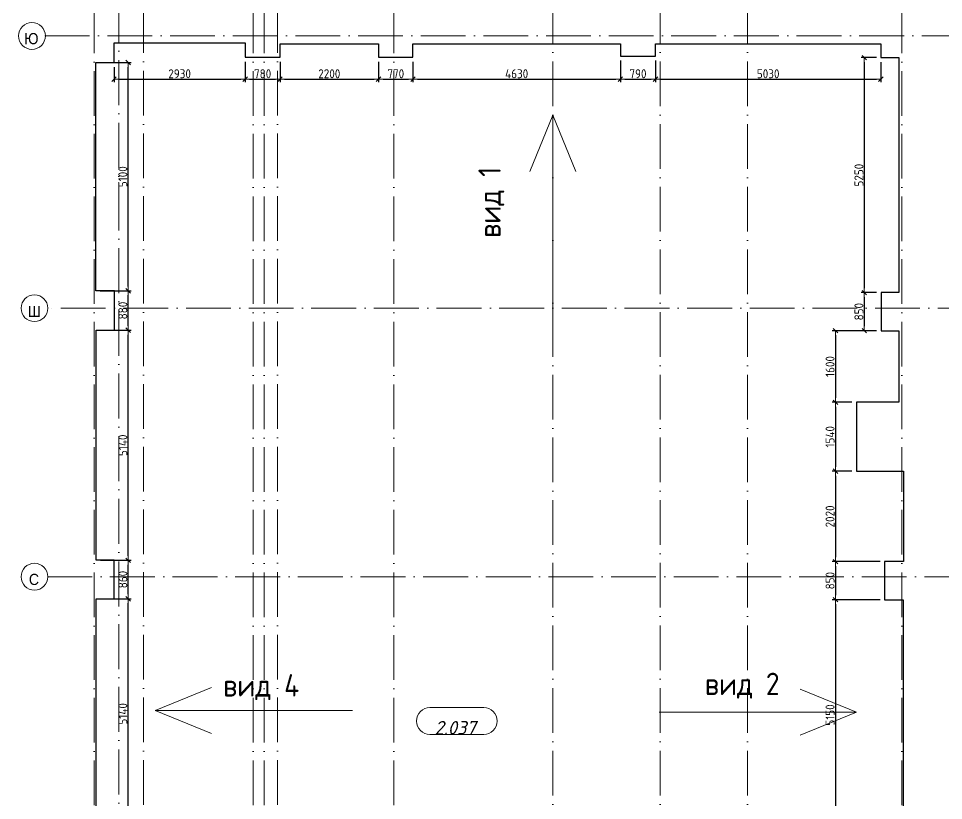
# Model space of a CAD drawing. Header units: millimetres. Extents: x 209 to 1046824, y -248937 to 510758.
# Drawn here: x 19656 to 40326, y -153995 to -136525 of the extents above; entities that cross this region are included whole.
import ezdxf

# ---------------------------------------------------------------- set-up
doc = ezdxf.new("R2010")
doc.units = ezdxf.units.MM
doc.linetypes.add('50_200_ШТРИХ_1Т_ш5_п1_п1_', pattern=[1400, 1000, -200, 0, -200])
for name, color, linetype, lineweight, true_color in [('A-AREA-IDEN-1', 7, 'Continuous', 9, 0xaaaaaa), ('Оси-1', 7, 'Continuous', 20, 0xaaaaaa), ('Оси-2', 7, 'Continuous', 9, 0xaaaaaa), ('Оси-3', 7, '50_200_ШТРИХ_1Т_ш5_п1_п1_', 9, 0xaaaaaa)]:
    doc.layers.add(name, color=color, linetype=linetype, lineweight=lineweight, true_color=true_color)
doc.layers.add('Основные линии', color=7, linetype='Continuous', lineweight=30)
doc.layers.add('Размеры', color=7, linetype='Continuous', lineweight=15)
doc.styles.add('Arial', font='arial.ttf', dxfattribs={"width": 0.9, "height": 500})
doc.styles.add('ISOCPEUR_I', font='isocpeui.ttf', dxfattribs={"height": 300})
doc.styles.add('СПДС', font='isocpeur.ttf', dxfattribs={"width": 0.9})
doc.dimstyles.new('Размера А3', dxfattribs={"dimtxt": 200, "dimasz": 100, "dimexe": 70, "dimexo": 100, "dimgap": 20, "dimtad": 1, "dimdec": 0, "dimrnd": 10, "dimzin": 0, "dimdsep": 46, "dimtxsty": 'СПДС', "dimblk": 'ARROWHEAD_6', "dimcen": 1, "dimclrd": 256, "dimclre": 256, "dimclrt": 256, "dimazin": 0, "dimtfac": 1, "dimtdec": 0, "dimtmove": 2, "dimatfit": 3, "dimfxl": 1, "dimtolj": 1, "dimtzin": 0, "dimarcsym": 0})

# ---------------------------------------------------------------- blocks, each defined once
blk = doc.blocks.new('Ось сетки - Круг_Ø6_00__ISO-2_5_0_9K_-17386508-АИ_План этажа Радиаторы_2')
at = {"layer": 'Оси-1'}
blk.add_circle((0, 0), 3, dxfattribs=at)
blk = doc.blocks.new('AAR_СКБ_Марка_помещения_1_5 ммп - Номер-27962133-АИ_План этажа Радиаторы_2')
at = {"layer": 'A-AREA-IDEN-1'}
for p, q in [((-2.99, 3), (3.01, 3)), ((-2.99, 0), (3.01, 0))]:
    blk.add_line(p, q, dxfattribs=at)
for centre, start, end in [((-2.99, 1.5), 90, 270), ((3.01, 1.5), 270, 90)]:
    blk.add_arc(centre, 1.5, start, end, dxfattribs=at)
blk = doc.blocks.new('ARROWHEAD_6')
at = {"color": 0, "linetype": 'Continuous'}
for p, q in [((0, 0), (-1, 0)), ((-0.5, -0.5), (0.5, 0.5))]:
    blk.add_line(p, q, dxfattribs=at)
blk = doc.blocks.new('*D2127')
at = {"layer": 'Defpoints', "color": 0, "lineweight": 30, "transparency": 16777216}
for p in [(21391, -149489), (22107, -149489), (21391, -154629)]:
    blk.add_point(p, dxfattribs=at)
at = {"layer": 'Размеры', "lineweight": -2, "transparency": 16777216}
for p, q in [((21491, -149489), (22177, -149489)), ((22107, -154529), (22107, -149589)), ((21491, -154629), (22177, -154629))]:
    blk.add_line(p, q, dxfattribs=at)
at = {"layer": 'Размеры', "lineweight": -2, "transparency": 16777216, "xscale": 100, "yscale": 100, "zscale": 100}
for p, rotation in [((22107, -149489), 90), ((22107, -154629), 270)]:
    blk.add_blockref('ARROWHEAD_6', p, dxfattribs=dict(at, rotation=rotation))
at = {"layer": 'Размеры', "transparency": 16777216, "insert": (21987, -152059), "char_height": 200, "attachment_point": 5, "rotation": 90, "style": 'СПДС'}
blk.add_mtext('\\A1;5140', dxfattribs=at)
blk = doc.blocks.new('*D2128')
at = {"layer": 'Defpoints', "color": 0, "lineweight": 30, "transparency": 16777216}
for p in [(21791, -148629), (22107, -148629), (21791, -149489)]:
    blk.add_point(p, dxfattribs=at)
at = {"layer": 'Размеры', "lineweight": -2, "transparency": 16777216}
for p, q in [((21891, -148629), (22177, -148629)), ((22107, -149389), (22107, -148729)), ((21891, -149489), (22177, -149489))]:
    blk.add_line(p, q, dxfattribs=at)
at = {"layer": 'Размеры', "lineweight": -2, "transparency": 16777216, "xscale": 100, "yscale": 100, "zscale": 100}
for p, rotation in [((22107, -148629), 90), ((22107, -149489), 270)]:
    blk.add_blockref('ARROWHEAD_6', p, dxfattribs=dict(at, rotation=rotation))
at = {"layer": 'Размеры', "transparency": 16777216, "insert": (21987, -149059), "char_height": 200, "attachment_point": 5, "rotation": 90, "style": 'СПДС'}
blk.add_mtext('\\A1;860', dxfattribs=at)
blk = doc.blocks.new('*D2129')
at = {"layer": 'Defpoints', "color": 0, "lineweight": 30, "transparency": 16777216}
for p in [(21391, -143489), (22107, -143489), (21391, -148629)]:
    blk.add_point(p, dxfattribs=at)
at = {"layer": 'Размеры', "lineweight": -2, "transparency": 16777216}
for p, q in [((21491, -143489), (22177, -143489)), ((22107, -148529), (22107, -143589)), ((21491, -148629), (22177, -148629))]:
    blk.add_line(p, q, dxfattribs=at)
at = {"layer": 'Размеры', "lineweight": -2, "transparency": 16777216, "xscale": 100, "yscale": 100, "zscale": 100}
for p, rotation in [((22107, -143489), 90), ((22107, -148629), 270)]:
    blk.add_blockref('ARROWHEAD_6', p, dxfattribs=dict(at, rotation=rotation))
at = {"layer": 'Размеры', "transparency": 16777216, "insert": (21987, -146059), "char_height": 200, "attachment_point": 5, "rotation": 90, "style": 'СПДС'}
blk.add_mtext('\\A1;5140', dxfattribs=at)
blk = doc.blocks.new('*D2130')
at = {"layer": 'Defpoints', "color": 0, "lineweight": 30, "transparency": 16777216}
for p in [(21801, -142609), (22107, -142609), (21801, -143489)]:
    blk.add_point(p, dxfattribs=at)
at = {"layer": 'Размеры', "lineweight": -2, "transparency": 16777216}
for p, q in [((21901, -142609), (22177, -142609)), ((22107, -143389), (22107, -142709)), ((21901, -143489), (22177, -143489))]:
    blk.add_line(p, q, dxfattribs=at)
at = {"layer": 'Размеры', "lineweight": -2, "transparency": 16777216, "xscale": 100, "yscale": 100, "zscale": 100}
for p, rotation in [((22107, -142609), 90), ((22107, -143489), 270)]:
    blk.add_blockref('ARROWHEAD_6', p, dxfattribs=dict(at, rotation=rotation))
at = {"layer": 'Размеры', "transparency": 16777216, "insert": (21987, -143049), "char_height": 200, "attachment_point": 5, "rotation": 90, "style": 'СПДС'}
blk.add_mtext('\\A1;880', dxfattribs=at)
blk = doc.blocks.new('*D2131')
at = {"layer": 'Defpoints', "color": 0, "lineweight": 30, "transparency": 16777216}
for p in [(21381, -137509), (22107, -137509), (21381, -142609)]:
    blk.add_point(p, dxfattribs=at)
at = {"layer": 'Размеры', "lineweight": -2, "transparency": 16777216}
for p, q in [((21481, -137509), (22177, -137509)), ((22107, -142509), (22107, -137609)), ((21481, -142609), (22177, -142609))]:
    blk.add_line(p, q, dxfattribs=at)
at = {"layer": 'Размеры', "lineweight": -2, "transparency": 16777216, "xscale": 100, "yscale": 100, "zscale": 100}
for p, rotation in [((22107, -137509), 90), ((22107, -142609), 270)]:
    blk.add_blockref('ARROWHEAD_6', p, dxfattribs=dict(at, rotation=rotation))
at = {"layer": 'Размеры', "transparency": 16777216, "insert": (21987, -140059), "char_height": 200, "attachment_point": 5, "rotation": 90, "style": 'СПДС'}
blk.add_mtext('\\A1;5100', dxfattribs=at)
blk = doc.blocks.new('*D2132')
at = {"layer": 'Defpoints', "color": 0, "lineweight": 30, "transparency": 16777216}
for p in [(24721, -137389), (21791, -137509), (24721, -137879)]:
    blk.add_point(p, dxfattribs=at)
at = {"layer": 'Размеры', "lineweight": -2, "transparency": 16777216}
for p, q in [((21791, -137609), (21791, -137949)), ((24721, -137489), (24721, -137949)), ((21891, -137879), (24621, -137879))]:
    blk.add_line(p, q, dxfattribs=at)
at = {"layer": 'Размеры', "lineweight": -2, "transparency": 16777216, "xscale": 100, "yscale": 100, "zscale": 100, "rotation": 180}
blk.add_blockref('ARROWHEAD_6', (21791, -137879), dxfattribs=at)
at = {"layer": 'Размеры', "lineweight": -2, "transparency": 16777216, "xscale": 100, "yscale": 100, "zscale": 100}
blk.add_blockref('ARROWHEAD_6', (24721, -137879), dxfattribs=at)
at = {"layer": 'Размеры', "transparency": 16777216, "insert": (23256, -137759), "char_height": 200, "attachment_point": 5, "style": 'СПДС'}
blk.add_mtext('\\A1;2930', dxfattribs=at)
blk = doc.blocks.new('*D2133')
at = {"layer": 'Defpoints', "color": 0, "lineweight": 30, "transparency": 16777216}
for p in [(24721, -137389), (25501, -137389), (25501, -137879)]:
    blk.add_point(p, dxfattribs=at)
at = {"layer": 'Размеры', "lineweight": -2, "transparency": 16777216}
for p, q in [((24721, -137489), (24721, -137949)), ((25501, -137489), (25501, -137949)), ((24821, -137879), (25401, -137879))]:
    blk.add_line(p, q, dxfattribs=at)
at = {"layer": 'Размеры', "lineweight": -2, "transparency": 16777216, "xscale": 100, "yscale": 100, "zscale": 100, "rotation": 180}
blk.add_blockref('ARROWHEAD_6', (24721, -137879), dxfattribs=at)
at = {"layer": 'Размеры', "lineweight": -2, "transparency": 16777216, "xscale": 100, "yscale": 100, "zscale": 100}
blk.add_blockref('ARROWHEAD_6', (25501, -137879), dxfattribs=at)
at = {"layer": 'Размеры', "transparency": 16777216, "insert": (25111, -137759), "char_height": 200, "attachment_point": 5, "style": 'СПДС'}
blk.add_mtext('\\A1;780', dxfattribs=at)
blk = doc.blocks.new('*D2134')
at = {"layer": 'Defpoints', "color": 0, "lineweight": 30, "transparency": 16777216}
for p in [(25501, -137389), (27701, -137389), (27701, -137879)]:
    blk.add_point(p, dxfattribs=at)
at = {"layer": 'Размеры', "lineweight": -2, "transparency": 16777216}
for p, q in [((25501, -137489), (25501, -137949)), ((27701, -137489), (27701, -137949)), ((25601, -137879), (27601, -137879))]:
    blk.add_line(p, q, dxfattribs=at)
at = {"layer": 'Размеры', "lineweight": -2, "transparency": 16777216, "xscale": 100, "yscale": 100, "zscale": 100, "rotation": 180}
blk.add_blockref('ARROWHEAD_6', (25501, -137879), dxfattribs=at)
at = {"layer": 'Размеры', "lineweight": -2, "transparency": 16777216, "xscale": 100, "yscale": 100, "zscale": 100}
blk.add_blockref('ARROWHEAD_6', (27701, -137879), dxfattribs=at)
at = {"layer": 'Размеры', "transparency": 16777216, "insert": (26601, -137759), "char_height": 200, "attachment_point": 5, "style": 'СПДС'}
blk.add_mtext('\\A1;2200', dxfattribs=at)
blk = doc.blocks.new('*D2135')
at = {"layer": 'Defpoints', "color": 0, "lineweight": 30, "transparency": 16777216}
for p in [(28471, -137389), (27701, -137879), (28471, -137879)]:
    blk.add_point(p, dxfattribs=at)
at = {"layer": 'Размеры', "lineweight": -2, "transparency": 16777216}
for p, q in [((28471, -137489), (28471, -137949)), ((27701, -137779), (27701, -137809)), ((27801, -137879), (28371, -137879))]:
    blk.add_line(p, q, dxfattribs=at)
at = {"layer": 'Размеры', "lineweight": -2, "transparency": 16777216, "xscale": 100, "yscale": 100, "zscale": 100, "rotation": 180}
blk.add_blockref('ARROWHEAD_6', (27701, -137879), dxfattribs=at)
at = {"layer": 'Размеры', "lineweight": -2, "transparency": 16777216, "xscale": 100, "yscale": 100, "zscale": 100}
blk.add_blockref('ARROWHEAD_6', (28471, -137879), dxfattribs=at)
at = {"layer": 'Размеры', "transparency": 16777216, "insert": (28086, -137759), "char_height": 200, "attachment_point": 5, "style": 'СПДС'}
blk.add_mtext('\\A1;770', dxfattribs=at)
blk = doc.blocks.new('*D2136')
at = {"layer": 'Defpoints', "color": 0, "lineweight": 30, "transparency": 16777216}
for p in [(28471, -137389), (33105, -137365), (33105, -137879)]:
    blk.add_point(p, dxfattribs=at)
at = {"layer": 'Размеры', "lineweight": -2, "transparency": 16777216}
for p, q in [((28471, -137489), (28471, -137949)), ((33105, -137465), (33105, -137949)), ((28571, -137879), (33005, -137879))]:
    blk.add_line(p, q, dxfattribs=at)
at = {"layer": 'Размеры', "lineweight": -2, "transparency": 16777216, "xscale": 100, "yscale": 100, "zscale": 100, "rotation": 180}
blk.add_blockref('ARROWHEAD_6', (28471, -137879), dxfattribs=at)
at = {"layer": 'Размеры', "lineweight": -2, "transparency": 16777216, "xscale": 100, "yscale": 100, "zscale": 100}
blk.add_blockref('ARROWHEAD_6', (33105, -137879), dxfattribs=at)
at = {"layer": 'Размеры', "transparency": 16777216, "insert": (30788, -137759), "char_height": 200, "attachment_point": 5, "style": 'СПДС'}
blk.add_mtext('\\A1;4630', dxfattribs=at)
blk = doc.blocks.new('*D2137')
at = {"layer": 'Defpoints', "color": 0, "lineweight": 30, "transparency": 16777216}
for p in [(33105, -137365), (33891, -137365), (33891, -137879)]:
    blk.add_point(p, dxfattribs=at)
at = {"layer": 'Размеры', "lineweight": -2, "transparency": 16777216}
for p, q in [((33105, -137465), (33105, -137949)), ((33891, -137465), (33891, -137949)), ((33205, -137879), (33791, -137879))]:
    blk.add_line(p, q, dxfattribs=at)
at = {"layer": 'Размеры', "lineweight": -2, "transparency": 16777216, "xscale": 100, "yscale": 100, "zscale": 100, "rotation": 180}
blk.add_blockref('ARROWHEAD_6', (33105, -137879), dxfattribs=at)
at = {"layer": 'Размеры', "lineweight": -2, "transparency": 16777216, "xscale": 100, "yscale": 100, "zscale": 100}
blk.add_blockref('ARROWHEAD_6', (33891, -137879), dxfattribs=at)
at = {"layer": 'Размеры', "transparency": 16777216, "insert": (33498, -137759), "char_height": 200, "attachment_point": 5, "style": 'СПДС'}
blk.add_mtext('\\A1;790', dxfattribs=at)
blk = doc.blocks.new('*D2138')
at = {"layer": 'Defpoints', "color": 0, "lineweight": 30, "transparency": 16777216}
for p in [(33891, -137365), (38925, -137399), (38925, -137879)]:
    blk.add_point(p, dxfattribs=at)
at = {"layer": 'Размеры', "lineweight": -2, "transparency": 16777216}
for p, q in [((33891, -137465), (33891, -137949)), ((38925, -137499), (38925, -137949)), ((33991, -137879), (38825, -137879))]:
    blk.add_line(p, q, dxfattribs=at)
at = {"layer": 'Размеры', "lineweight": -2, "transparency": 16777216, "xscale": 100, "yscale": 100, "zscale": 100, "rotation": 180}
blk.add_blockref('ARROWHEAD_6', (33891, -137879), dxfattribs=at)
at = {"layer": 'Размеры', "lineweight": -2, "transparency": 16777216, "xscale": 100, "yscale": 100, "zscale": 100}
blk.add_blockref('ARROWHEAD_6', (38925, -137879), dxfattribs=at)
at = {"layer": 'Размеры', "transparency": 16777216, "insert": (36408, -137759), "char_height": 200, "attachment_point": 5, "style": 'СПДС'}
blk.add_mtext('\\A1;5030', dxfattribs=at)
blk = doc.blocks.new('*D2139')
at = {"layer": 'Defpoints', "color": 0, "lineweight": 30, "transparency": 16777216}
for p in [(38925, -137399), (38556, -142649), (38931, -142649)]:
    blk.add_point(p, dxfattribs=at)
at = {"layer": 'Размеры', "lineweight": -2, "transparency": 16777216}
for p, q in [((38825, -137399), (38486, -137399)), ((38556, -137499), (38556, -142549)), ((38831, -142649), (38486, -142649))]:
    blk.add_line(p, q, dxfattribs=at)
at = {"layer": 'Размеры', "lineweight": -2, "transparency": 16777216, "xscale": 100, "yscale": 100, "zscale": 100}
for p, rotation in [((38556, -137399), 90), ((38556, -142649), 270)]:
    blk.add_blockref('ARROWHEAD_6', p, dxfattribs=dict(at, rotation=rotation))
at = {"layer": 'Размеры', "transparency": 16777216, "insert": (38436, -140024), "char_height": 200, "attachment_point": 5, "rotation": 90, "style": 'СПДС'}
blk.add_mtext('\\A1;5250', dxfattribs=at)
blk = doc.blocks.new('*D2140')
at = {"layer": 'Defpoints', "color": 0, "lineweight": 30, "transparency": 16777216}
for p in [(38931, -142649), (38556, -143499), (38931, -143499)]:
    blk.add_point(p, dxfattribs=at)
at = {"layer": 'Размеры', "lineweight": -2, "transparency": 16777216}
for p, q in [((38831, -142649), (38486, -142649)), ((38556, -142749), (38556, -143399)), ((38831, -143499), (38486, -143499))]:
    blk.add_line(p, q, dxfattribs=at)
at = {"layer": 'Размеры', "lineweight": -2, "transparency": 16777216, "xscale": 100, "yscale": 100, "zscale": 100}
for p, rotation in [((38556, -142649), 90), ((38556, -143499), 270)]:
    blk.add_blockref('ARROWHEAD_6', p, dxfattribs=dict(at, rotation=rotation))
at = {"layer": 'Размеры', "transparency": 16777216, "insert": (38436, -143074), "char_height": 200, "attachment_point": 5, "rotation": 90, "style": 'СПДС'}
blk.add_mtext('\\A1;850', dxfattribs=at)
blk = doc.blocks.new('*D2141')
at = {"layer": 'Defpoints', "color": 0, "lineweight": 30, "transparency": 16777216}
for p in [(38931, -143499), (37911, -145099), (38381, -145099)]:
    blk.add_point(p, dxfattribs=at)
at = {"layer": 'Размеры', "lineweight": -2, "transparency": 16777216}
for p, q in [((38831, -143499), (37841, -143499)), ((37911, -143599), (37911, -144999)), ((38281, -145099), (37841, -145099))]:
    blk.add_line(p, q, dxfattribs=at)
at = {"layer": 'Размеры', "lineweight": -2, "transparency": 16777216, "xscale": 100, "yscale": 100, "zscale": 100}
for p, rotation in [((37911, -143499), 90), ((37911, -145099), 270)]:
    blk.add_blockref('ARROWHEAD_6', p, dxfattribs=dict(at, rotation=rotation))
at = {"layer": 'Размеры', "transparency": 16777216, "insert": (37791, -144299), "char_height": 200, "attachment_point": 5, "rotation": 90, "style": 'СПДС'}
blk.add_mtext('\\A1;1600', dxfattribs=at)
blk = doc.blocks.new('*D2142')
at = {"layer": 'Defpoints', "color": 0, "lineweight": 30, "transparency": 16777216}
for p in [(38381, -145099), (37911, -146639), (38381, -146639)]:
    blk.add_point(p, dxfattribs=at)
at = {"layer": 'Размеры', "lineweight": -2, "transparency": 16777216}
for p, q in [((38281, -145099), (37841, -145099)), ((37911, -145199), (37911, -146539)), ((38281, -146639), (37841, -146639))]:
    blk.add_line(p, q, dxfattribs=at)
at = {"layer": 'Размеры', "lineweight": -2, "transparency": 16777216, "xscale": 100, "yscale": 100, "zscale": 100}
for p, rotation in [((37911, -145099), 90), ((37911, -146639), 270)]:
    blk.add_blockref('ARROWHEAD_6', p, dxfattribs=dict(at, rotation=rotation))
at = {"layer": 'Размеры', "transparency": 16777216, "insert": (37791, -145869), "char_height": 200, "attachment_point": 5, "rotation": 90, "style": 'СПДС'}
blk.add_mtext('\\A1;1540', dxfattribs=at)
blk = doc.blocks.new('*D2143')
at = {"layer": 'Defpoints', "color": 0, "lineweight": 30, "transparency": 16777216}
for p in [(38381, -146639), (37911, -148659), (39011, -148659)]:
    blk.add_point(p, dxfattribs=at)
at = {"layer": 'Размеры', "lineweight": -2, "transparency": 16777216}
for p, q in [((38281, -146639), (37841, -146639)), ((37911, -146739), (37911, -148559)), ((38911, -148659), (37841, -148659))]:
    blk.add_line(p, q, dxfattribs=at)
at = {"layer": 'Размеры', "lineweight": -2, "transparency": 16777216, "xscale": 100, "yscale": 100, "zscale": 100}
for p, rotation in [((37911, -146639), 90), ((37911, -148659), 270)]:
    blk.add_blockref('ARROWHEAD_6', p, dxfattribs=dict(at, rotation=rotation))
at = {"layer": 'Размеры', "transparency": 16777216, "insert": (37791, -147649), "char_height": 200, "attachment_point": 5, "rotation": 90, "style": 'СПДС'}
blk.add_mtext('\\A1;2020', dxfattribs=at)
blk = doc.blocks.new('*D2144')
at = {"layer": 'Defpoints', "color": 0, "lineweight": 30, "transparency": 16777216}
for p in [(39011, -148659), (37911, -149509), (39011, -149509)]:
    blk.add_point(p, dxfattribs=at)
at = {"layer": 'Размеры', "lineweight": -2, "transparency": 16777216}
for p, q in [((38911, -148659), (37841, -148659)), ((37911, -148759), (37911, -149409)), ((38911, -149509), (37841, -149509))]:
    blk.add_line(p, q, dxfattribs=at)
at = {"layer": 'Размеры', "lineweight": -2, "transparency": 16777216, "xscale": 100, "yscale": 100, "zscale": 100}
for p, rotation in [((37911, -148659), 90), ((37911, -149509), 270)]:
    blk.add_blockref('ARROWHEAD_6', p, dxfattribs=dict(at, rotation=rotation))
at = {"layer": 'Размеры', "transparency": 16777216, "insert": (37791, -149084), "char_height": 200, "attachment_point": 5, "rotation": 90, "style": 'СПДС'}
blk.add_mtext('\\A1;850', dxfattribs=at)
blk = doc.blocks.new('*D2145')
at = {"layer": 'Defpoints', "color": 0, "lineweight": 30, "transparency": 16777216}
for p in [(39011, -149509), (37911, -154659), (39011, -154659)]:
    blk.add_point(p, dxfattribs=at)
at = {"layer": 'Размеры', "lineweight": -2, "transparency": 16777216}
for p, q in [((38911, -149509), (37841, -149509)), ((37911, -149609), (37911, -154559)), ((38911, -154659), (37841, -154659))]:
    blk.add_line(p, q, dxfattribs=at)
at = {"layer": 'Размеры', "lineweight": -2, "transparency": 16777216, "xscale": 100, "yscale": 100, "zscale": 100}
for p, rotation in [((37911, -149509), 90), ((37911, -154659), 270)]:
    blk.add_blockref('ARROWHEAD_6', p, dxfattribs=dict(at, rotation=rotation))
at = {"layer": 'Размеры', "transparency": 16777216, "insert": (37791, -152084), "char_height": 200, "attachment_point": 5, "rotation": 90, "style": 'СПДС'}
blk.add_mtext('\\A1;5150', dxfattribs=at)

msp = doc.modelspace()

# ---------------------------------------------------------------- linework, layer by layer
at = {"layer": 'Оси-3'}
for p, q in [((21346.1, -132098.9), (21346.1, -168094.6)), ((21896.1, -169259.3), (21896.1, -132098.9)), ((22446.1, -168094.6), (22446.1, -132098.9)), ((24896.1, -132098.9), (24896.1, -168414.1)), ((25146.1, -132098.9), (25146.1, -168414.1)), ((28046.1, -132098.9), (28046.1, -170866.3)), ((31596.1, -170686.3), (31596.1, -132098.9)), ((33996.1, -170686.3), (33996.1, -132098.9)), ((35946.1, -170686.3), (35946.1, -132098.9)), ((39396.1, -132098.9), (39396.1, -170686.3)), ((25446.1, -168094.6), (25446.1, -135466.4)), ((20242.8, -136914.1), (58011, -136914.1)), ((42600.3, -142996.3), (20300.1, -142996.3)), ((20300.1, -148996.3), (43669.1, -148996.3))]:
    msp.add_line(p, q, dxfattribs=at)
at = {"layer": 'Основные линии', "color": 18, "true_color": 0x000000}
for p, q in [((21791.1, -137509.1), (21791.1, -137069.1)), ((21791.1, -137069.1), (24721.1, -137069.1)), ((24721.1, -137069.1), (24721.1, -137389.1)), ((25501.1, -137389.1), (25501.1, -137089.1)), ((25501.1, -137089.1), (27701.1, -137089.1)), ((27701.1, -137089.1), (27701.1, -137389.1)), ((28471.1, -137389.1), (28471.1, -137089.1)), ((28471.1, -137089.1), (33105.1, -137089.1)), ((33891.1, -137089.1), (38925.1, -137089.1)), ((38925.1, -137089.1), (38925.1, -137399.1)), ((24721.1, -137389.1), (25501.1, -137389.1)), ((27701.1, -137389.1), (28471.1, -137389.1)), ((33105.1, -137365.1), (33891.1, -137365.1)), ((38925.1, -137399.1), (39325.1, -137397)), ((39325.1, -137397), (39325.1, -142649.1)), ((21381.1, -142609.1), (21381.1, -137509.1)), ((21381.1, -137509.1), (21791.1, -137509.1)), ((21801.1, -142609.1), (21381.1, -142609.1)), ((21801.1, -143489.1), (21801.1, -142609.1)), ((39325.1, -142649.1), (38931.1, -142649.1)), ((38931.1, -142649.1), (38931.1, -143499.1)), ((21391.1, -148629.1), (21391.1, -143489.1)), ((21391.1, -143489.1), (21801.1, -143489.1)), ((38931.1, -143499.1), (39325.1, -143499.1)), ((39325.1, -143499.1), (39325.1, -145099.1)), ((39325.1, -145099.1), (38381.1, -145099.1)), ((38381.1, -145099.1), (38381.1, -146639.1)), ((38381.1, -146639.1), (39431.1, -146639.1)), ((39431.1, -146639.1), (39431.1, -148659.1)), ((21791.1, -148629.1), (21391.1, -148629.1)), ((21791.1, -149489.1), (21791.1, -148629.1)), ((39431.1, -148659.1), (39011.1, -148659.1)), ((39011.1, -148659.1), (39011.1, -149509.1)), ((21391.1, -154629.1), (21391.1, -149489.1)), ((21391.1, -149489.1), (21791.1, -149489.1)), ((39011.1, -149509.1), (39421.1, -149509.1))]:
    msp.add_line(p, q, dxfattribs=at)
at = {"layer": 'Основные линии', "color": 0}
msp.add_lwpolyline([(21391.1, -154629.1), (21391.1, -149489.1), (21791.1, -149489.1), (21791.1, -148629.1), (21391.1, -148629.1), (21391.1, -143489.1), (21801.1, -143489.1), (21801.1, -142609.1), (21381.1, -142609.1), (21381.1, -137509.1), (21791.1, -137509.1), (21791.1, -137069.1), (24721.1, -137069.1), (24721.1, -137389.1), (25501.1, -137389.1), (25501.1, -137089.1), (27701.1, -137089.1), (27701.1, -137389.1), (28471.1, -137389.1), (28471.1, -137089.1), (33105.1, -137089.1), (33105.1, -137365.1), (33891.1, -137365.1), (33891.1, -137089.1), (38925.1, -137089.1), (38925.1, -137399.1), (39325.1, -137399.1), (39325.1, -142649.1), (38931.1, -142649.1), (38931.1, -143499.1), (39325.1, -143499.1), (39325.1, -145099.1), (38381.1, -145099.1), (38381.1, -146639.1), (39431.1, -146639.1), (39431.1, -148659.1), (39011.1, -148659.1), (39011.1, -149509.1), (39421.1, -149509.1), (39421.1, -154659.1)], dxfattribs=at)
at = {"layer": 'Основные линии', "color": 18, "true_color": 0x000000}
for points in [[(33105.1, -137089.1), (33105.1, -137365.1)], [(33891.1, -137365.1), (33891.1, -137089.1)], [(39421.1, -149509.1), (39421.1, -154659.1)]]:
    msp.add_lwpolyline(points, dxfattribs=at)
at = {"layer": 'Размеры'}
for points in [[(31596.1, -138683.7), (31082.5, -139942.3)], [(31596.1, -143093.9), (31596.1, -138683.7)], [(31596.1, -138683.7), (32109.8, -139942.3)], [(22707, -151983.7), (23965.6, -151470.1)], [(38385.1, -152025.1), (37126.5, -151511.5)], [(27117.1, -151983.7), (22707, -151983.7)], [(22707, -151983.7), (23965.6, -152497.3)], [(33975, -152025.1), (38385.1, -152025.1)], [(38385.1, -152025.1), (37126.5, -152538.7)]]:
    msp.add_lwpolyline(points, dxfattribs=at)

# ---------------------------------------------------------------- block references
at = {"layer": 'A-AREA-IDEN-1', "xscale": 199.9999999999999, "yscale": 199.9999999999999, "zscale": 199.9999999999999}
msp.add_blockref('AAR_СКБ_Марка_помещения_1_5 ммп - Номер-27962133-АИ_План этажа Радиаторы_2', (29448.7, -152519.6), dxfattribs=at)
at = {"layer": 'Оси-1', "xscale": 100, "yscale": 100, "zscale": 100}
for p, rotation in [((19955.7, -136914.1), 269.9999999999995), ((20013, -142996.3), 89.99999999999982), ((20013, -148996.3), 269.9999999999995)]:
    msp.add_blockref('Ось сетки - Круг_Ø6_00__ISO-2_5_0_9K_-17386508-АИ_План этажа Радиаторы_2', p, dxfattribs=dict(at, rotation=rotation))

# ---------------------------------------------------------------- texts
at = {"layer": 'A-AREA-IDEN-1', "insert": (29414, -152519.6), "char_height": 300, "width": 952, "attachment_point": 8, "line_spacing_factor": 1.139951, "style": 'ISOCPEUR_I'}
msp.add_mtext('\\pxqc,t8.46667,16.93333,25.4,33.86667,42.33333,50.8,59.26667,67.73333,76.2,84.66667,93.13333,101.6,110.06667,118.53333,127,135.46667,143.93333,152.4,160.86667,169.33333,177.8,186.26667,194.73333,203.2,211.66667,220.13333,228.6,237.06667,245.53333,254,262.46667,270.93333;{2.037}', dxfattribs=at)
at = {"layer": 'Оси-2', "char_height": 250, "attachment_point": 5, "line_spacing_factor": 0.936439, "style": 'Arial'}
for s, insert, width in [('\\pxqc,t4.572,9.144,13.716,18.288,22.86,27.432,32.004,36.576,41.148,45.72,50.292,54.864,59.436,64.008,68.58,73.152,77.724,82.296,86.868,91.44,96.012,100.584,105.156,109.728,114.3,118.872,123.444,128.016,132.588,137.16,141.732,146.304;{Ю}', (19944.3, -136975.9), 655.2), ('\\pxqc,t4.572,9.144,13.716,18.288,22.86,27.432,32.004,36.576,41.148,45.72,50.292,54.864,59.436,64.008,68.58,73.152,77.724,82.296,86.868,91.44,96.012,100.584,105.156,109.728,114.3,118.872,123.444,128.016,132.588,137.16,141.732,146.304;{Ш}', (20011.8, -143069.6), 595.8), ('\\pxqc,t4.572,9.144,13.716,18.288,22.86,27.432,32.004,36.576,41.148,45.72,50.292,54.864,59.436,64.008,68.58,73.152,77.724,82.296,86.868,91.44,96.012,100.584,105.156,109.728,114.3,118.872,123.444,128.016,132.588,137.16,141.732,146.304;{С}', (20001.5, -149058.1), 464.4)]:
    msp.add_mtext(s, dxfattribs=dict(at, insert=insert, width=width))
at = {"layer": 'Основные линии', "insert": (29931.7, -141425.7), "char_height": 500, "attachment_point": 1, "rotation": 90, "style": 'СПДС'}
msp.add_mtext_dynamic_manual_height_columns('вид 1', width=3371.815, gutter_width=1678.4, heights=[0], dxfattribs=at)
at = {"layer": 'Основные линии', "char_height": 500, "attachment_point": 1, "style": 'СПДС'}
for s, width, insert in [('вид 4', 2769.041, (24228.1, -151172.5)), ('вид 2', 3371.815, (34992.6, -151139.9))]:
    msp.add_mtext_dynamic_manual_height_columns(s, width=width, gutter_width=1678.4, heights=[0], dxfattribs=dict(at, insert=insert))

# ---------------------------------------------------------------- dimensions: what is measured, and where the dimension line sits
at = {"layer": 'Размеры'}
for base, p1, p2, picture, middle in [((24721.1, -137878.8), (21791.1, -137509.1), (24721.1, -137389.1), '*D2132', (23256.1, -137758.8)), ((25501.1, -137878.8), (24721.1, -137389.1), (25501.1, -137389.1), '*D2133', (25111.1, -137758.8)), ((27701.1, -137878.8), (25501.1, -137389.1), (27701.1, -137389.1), '*D2134', (26601.1, -137758.8)), ((28471.1, -137878.8), (27701.1, -137878.8), (28471.1, -137389.1), '*D2135', (28086.1, -137758.8)), ((33105.1, -137878.8), (28471.1, -137389.1), (33105.1, -137365.1), '*D2136', (30788.1, -137758.8)), ((33891.1, -137878.8), (33105.1, -137365.1), (33891.1, -137365.1), '*D2137', (33498.1, -137758.8)), ((38925.1, -137878.8), (33891.1, -137365.1), (38925.1, -137399.1), '*D2138', (36408.1, -137758.8))]:
    dim = msp.add_linear_dim(base=base, p1=p1, p2=p2, dimstyle='Размера А3', dxfattribs=at)
    dim.commit()
    dim.dimension.update_dxf_attribs({"geometry": picture, "text_midpoint": middle})
for base, p1, p2, picture, middle in [((38556.2, -142649.1), (38925.1, -137399.1), (38931.1, -142649.1), '*D2139', (38436.2, -140024.1)), ((22107.4, -137509.1), (21381.1, -142609.1), (21381.1, -137509.1), '*D2131', (21987.4, -140059.1)), ((22107.4, -142609.1), (21801.1, -143489.1), (21801.1, -142609.1), '*D2130', (21987.4, -143049.1)), ((38556.2, -143499.1), (38931.1, -142649.1), (38931.1, -143499.1), '*D2140', (38436.2, -143074.1)), ((22107.4, -143489.1), (21391.1, -148629.1), (21391.1, -143489.1), '*D2129', (21987.4, -146059.1)), ((37910.5, -145099.1), (38931.1, -143499.1), (38381.1, -145099.1), '*D2141', (37790.5, -144299.1)), ((37910.5, -146639.1), (38381.1, -145099.1), (38381.1, -146639.1), '*D2142', (37790.5, -145869.1)), ((37910.5, -148659.1), (38381.1, -146639.1), (39011.1, -148659.1), '*D2143', (37790.5, -147649.1)), ((22107.4, -148629.1), (21791.1, -149489.1), (21791.1, -148629.1), '*D2128', (21987.4, -149059.1)), ((37910.5, -149509.1), (39011.1, -148659.1), (39011.1, -149509.1), '*D2144', (37790.5, -149084.1)), ((22107.4, -149489.1), (21391.1, -154629.1), (21391.1, -149489.1), '*D2127', (21987.4, -152059.1)), ((37910.5, -154659.1), (39011.1, -149509.1), (39011.1, -154659.1), '*D2145', (37790.5, -152084.1))]:
    dim = msp.add_linear_dim(base=base, p1=p1, p2=p2, angle=90, dimstyle='Размера А3', dxfattribs=at)
    dim.commit()
    dim.dimension.update_dxf_attribs({"geometry": picture, "text_midpoint": middle})

doc.saveas('drawing.dxf')
